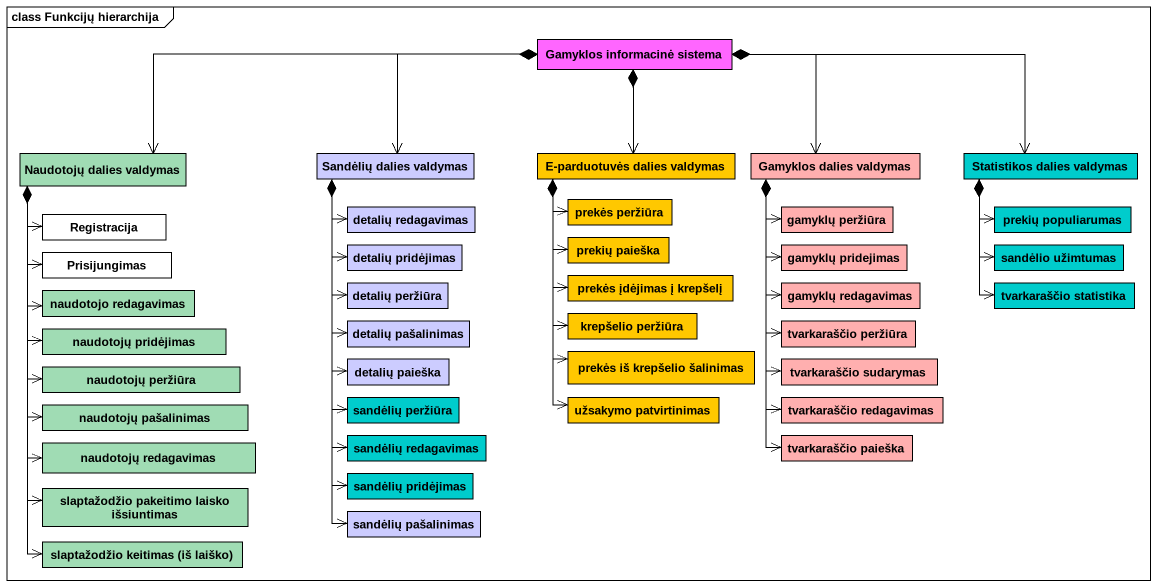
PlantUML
@startuml
mainframe class Funkcijų hierarchija
hide circle
hide empty members
class "Gamyklos informacinė sistema" as Gamyklos_informacinė_sistema #FF66FF
class "Naudotojų dalies valdymas" as Naudotojų_dalies_valdymas #A0DCB4
class "Sandėlių dalies valdymas" as Sandėlių_dalies_valdymas #CCCCFF
class "E-parduotuvės dalies valdymas" as E_parduotuvės_dalies #FFC800
class "Gamyklos dalies valdymas" as Gamyklos_dalies_valdymas #FFAFAF
class "Statistikos dalies valdymas" as Statistikos_dalies_valdymas #00CCCC
class Registracija #FFFFFF
class "detalių redagavimas" as detalių_redagavimas #CCCCFF
class "detalių pridėjimas" as detalių_pridėjimas #CCCCFF
class "prekės peržiūra" as prekės_peržiūra #FFC800
class "prekių paieška" as prekių_paieška #FFC800
class "gamyklų peržiūra" as gamyklų_peržiūra #FFAFAF
class "gamyklų pridejimas" as gamyklų_pridejimas #FFAFAF
class "prekių populiarumas" as prekių_populiarumas #00CCCC
class "sandėlio užimtumas" as sandėlio_užimtumas #00CCCC
class Prisijungimas #FFFFFF
class "naudotojo redagavimas" as naudotojo_redagavimas #A0DCB4
class "detalių peržiūra" as detalių_peržiūra #CCCCFF
class "prekės įdėjimas į krepšelį" as prekės_įdėjimas_į_krepšelį #FFC800
class "gamyklų redagavimas" as gamyklų_redagavimas #FFAFAF
class "tvarkaraščio statistika" as tvarkaraščio_statistika #00CCCC
class "naudotojų pridėjimas" as naudotojų_pridėjimas #A0DCB4
class "detalių pašalinimas" as detalių_pašalinimas #CCCCFF
class "krepšelio peržiūra" as krepšelio_peržiūra #FFC800
class "tvarkaraščio peržiūra" as tvarkaraščio_peržiūra #FFAFAF
class "naudotojų peržiūra" as naudotojų_peržiūra #A0DCB4
class "detalių paieška" as detalių_paieška #CCCCFF
class "prekės iš krepšelio šalinimas" as prekės_iš_krepšelio #FFC800
class "tvarkaraščio sudarymas" as tvarkaraščio_sudarymas #FFAFAF
class "naudotojų pašalinimas" as naudotojų_pašalinimas #A0DCB4
class "naudotojų redagavimas" as naudotojų_redagavimas #A0DCB4
class "sandėlių peržiūra" as sandėlių_peržiūra #00CCCC
class "sandėlių redagavimas" as sandėlių_redagavimas #00CCCC
class "užsakymo patvirtinimas" as užsakymo_patvirtinimas #FFC800
class "tvarkaraščio redagavimas" as tvarkaraščio_redagavimas #FFAFAF
class "tvarkaraščio paieška" as tvarkaraščio_paieška #FFAFAF
class "slaptažodžio pakeitimo laisko išsiuntimas" as slaptažodžio_pakeitimo #A0DCB4
class "sandėlių pridėjimas" as sandėlių_pridėjimas #00CCCC
class "sandėlių pašalinimas" as sandėlių_pašalinimas #CCCCFF
class "slaptažodžio keitimas (iš laiško)" as slaptažodžio_keitimas_iš #A0DCB4
Gamyklos_informacinė_sistema *-left-> Naudotojų_dalies_valdymas
Gamyklos_informacinė_sistema *-left-> Sandėlių_dalies_valdymas
Gamyklos_informacinė_sistema *--> E_parduotuvės_dalies
Gamyklos_informacinė_sistema *-right-> Gamyklos_dalies_valdymas
Gamyklos_informacinė_sistema *-right-> Statistikos_dalies_valdymas
Naudotojų_dalies_valdymas *--> Registracija
Naudotojų_dalies_valdymas *--> Prisijungimas
Naudotojų_dalies_valdymas *--> naudotojo_redagavimas
Naudotojų_dalies_valdymas *--> naudotojų_pridėjimas
Naudotojų_dalies_valdymas *--> naudotojų_peržiūra
Naudotojų_dalies_valdymas *--> naudotojų_pašalinimas
Naudotojų_dalies_valdymas *--> naudotojų_redagavimas
Naudotojų_dalies_valdymas *--> slaptažodžio_pakeitimo
Naudotojų_dalies_valdymas *--> slaptažodžio_keitimas_iš
Sandėlių_dalies_valdymas *--> detalių_redagavimas
Sandėlių_dalies_valdymas *--> detalių_pridėjimas
Sandėlių_dalies_valdymas *--> detalių_peržiūra
Sandėlių_dalies_valdymas *--> detalių_pašalinimas
Sandėlių_dalies_valdymas *--> detalių_paieška
Sandėlių_dalies_valdymas *--> sandėlių_peržiūra
Sandėlių_dalies_valdymas *--> sandėlių_redagavimas
Sandėlių_dalies_valdymas *--> sandėlių_pridėjimas
Sandėlių_dalies_valdymas *--> sandėlių_pašalinimas
E_parduotuvės_dalies *--> prekės_peržiūra
E_parduotuvės_dalies *--> prekių_paieška
E_parduotuvės_dalies *--> prekės_įdėjimas_į_krepšelį
E_parduotuvės_dalies *--> krepšelio_peržiūra
E_parduotuvės_dalies *--> prekės_iš_krepšelio
E_parduotuvės_dalies *--> užsakymo_patvirtinimas
Gamyklos_dalies_valdymas *--> gamyklų_peržiūra
Gamyklos_dalies_valdymas *--> gamyklų_pridejimas
Gamyklos_dalies_valdymas *--> gamyklų_redagavimas
Gamyklos_dalies_valdymas *--> tvarkaraščio_peržiūra
Gamyklos_dalies_valdymas *--> tvarkaraščio_sudarymas
Gamyklos_dalies_valdymas *--> tvarkaraščio_redagavimas
Gamyklos_dalies_valdymas *--> tvarkaraščio_paieška
Statistikos_dalies_valdymas *--> prekių_populiarumas
Statistikos_dalies_valdymas *--> sandėlio_užimtumas
Statistikos_dalies_valdymas *--> tvarkaraščio_statistika
@enduml
